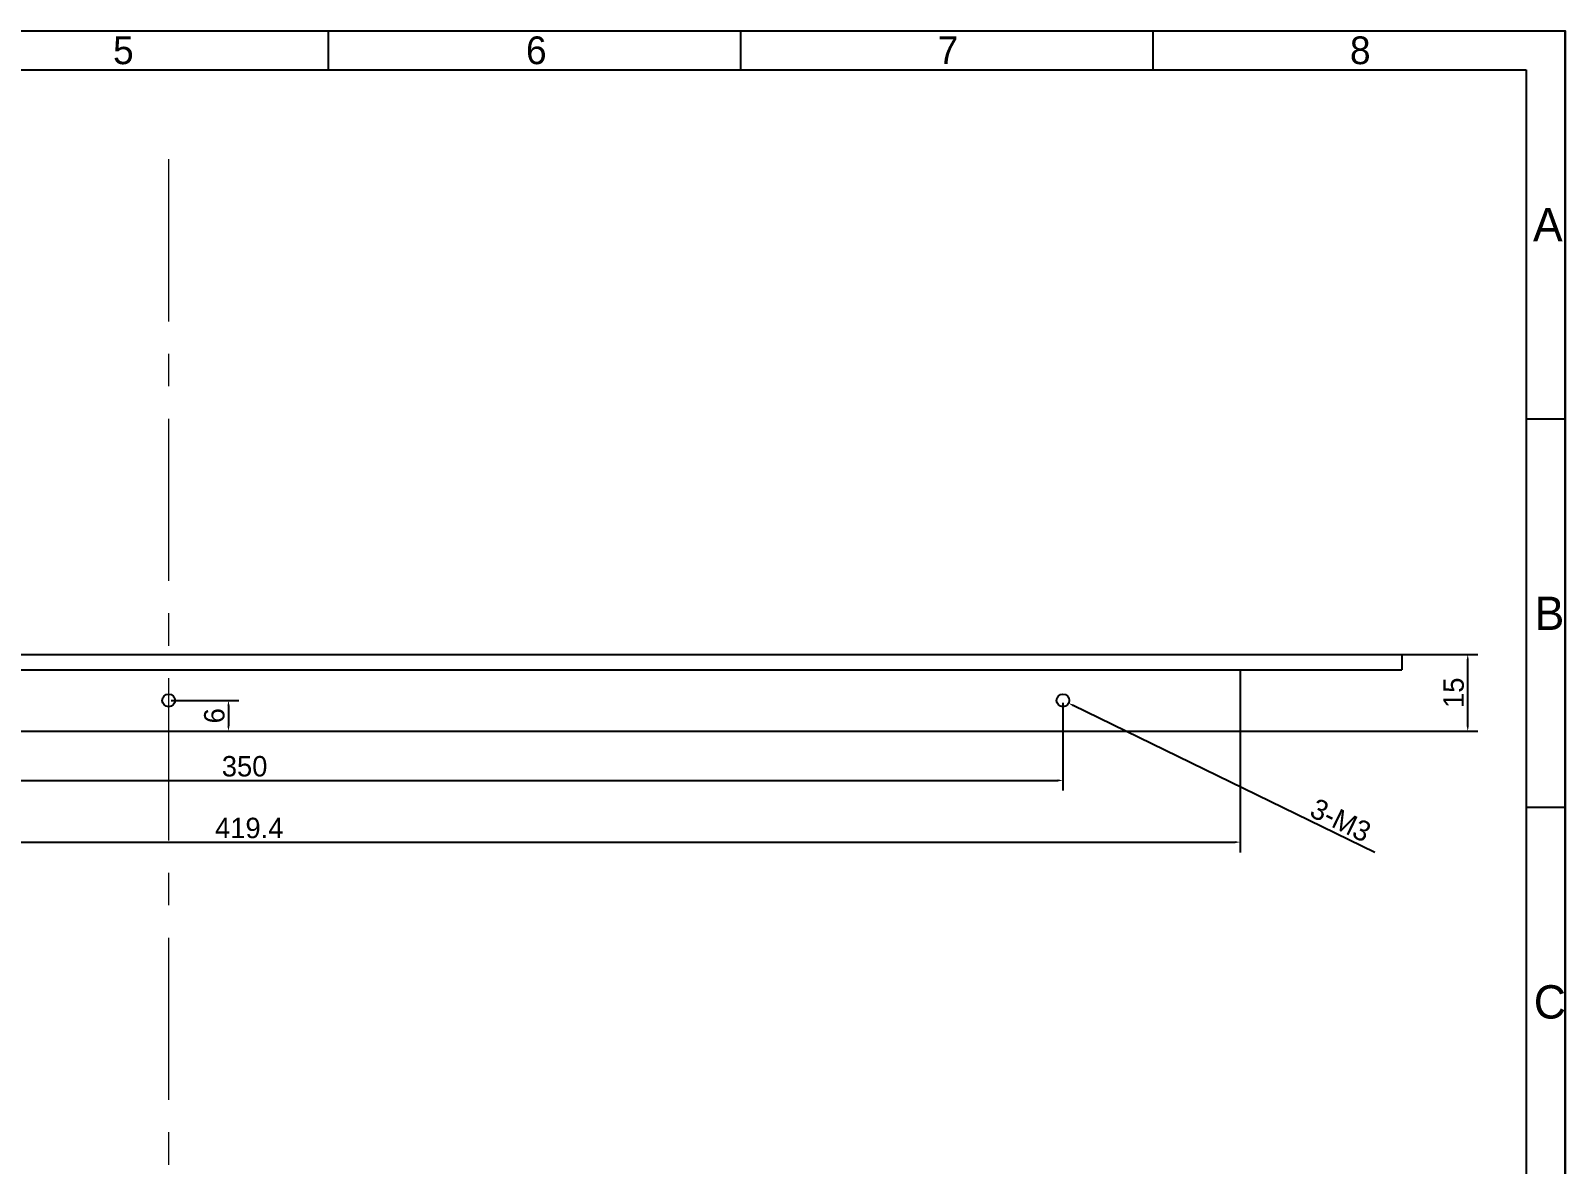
# Model space of a CAD drawing. Header units: millimetres. Extents: x 34287 to 41869, y -1912 to 663.
# Drawn here: x 37393.9 to 37694.2, y -780.1 to -558.2 of the extents above; entities that cross this region are included whole.
import ezdxf

# ---------------------------------------------------------------- set-up
doc = ezdxf.new("R2010")
doc.units = ezdxf.units.MM
doc.header["$PDMODE"] = 3
doc.header["$PDSIZE"] = 0.3125
doc.linetypes.add('CENTER', pattern=[50.8, 31.75, -6.35, 6.35, -6.35])
doc.layers.get('0').update_dxf_attribs({"linetype": 'CONTINUOUS'})
doc.layers.get('Defpoints').update_dxf_attribs({"linetype": 'CONTINUOUS'})
doc.layers.add('3中心线层', color=1, linetype='CENTER', lineweight=13)
doc.layers.add('图框', color=7, linetype='CONTINUOUS')
doc.layers.add('打印', color=7, linetype='CONTINUOUS')
doc.styles.get("Standard").update_dxf_attribs({"font": ''})
doc.styles.add('TEXTSTYLE_3', font='')
doc.styles.get('STANDARD').set_extended_font_data('changfangsong')
doc.styles.get('TEXTSTYLE_3').set_extended_font_data('CHANGFANGSONG')
doc.dimstyles.new('DIMSTYLE_6', dxfattribs={"dimtxt": 4, "dimasz": 1, "dimexe": 2, "dimexo": 0.5, "dimgap": 0.75, "dimtad": 1, "dimdsep": 46, "dimtxsty": 'STANDARD', "dimblk": '_FILLED', "dimcen": 0, "dimclrd": 5, "dimclre": 5, "dimadec": 0, "dimazin": 0, "dimtp": 0.1, "dimtm": 0.1, "dimtfac": 1, "dimtofl": 0, "dimtmove": 0, "dimatfit": 3, "dimldrblk": '_FILLED', "dimfxl": 1, "dimtolj": 1, "dimarcsym": 0})

# ---------------------------------------------------------------- blocks, each defined once
blk = doc.blocks.new('_FILLED')
at = {"color": 0, "linetype": 'ByBlock'}
blk.add_solid([(0, 0), (-1, 0.2), (-1, -0.2)], dxfattribs=at)
blk = doc.blocks.new('*D44')
at = {"color": 5, "lineweight": -2, "ltscale": 30}
for p, q in [((37211.23, -689.78), (37211.23, -719.02)), ((37630.63, -689.78), (37630.63, -719.02)), ((37212.23, -717.02), (37629.63, -717.02))]:
    blk.add_line(p, q, dxfattribs=at)
at = {"layer": 'Defpoints', "color": 0, "lineweight": -3, "ltscale": 30}
for p in [(37211.23, -689.28), (37630.63, -689.28), (37630.63, -717.02)]:
    blk.add_point(p, dxfattribs=at)
at = {"color": 5, "lineweight": -2, "ltscale": 30, "rotation": 180}
blk.add_blockref('_FILLED', (37211.23, -717.02), dxfattribs=at)
at = {"color": 5, "lineweight": -2, "ltscale": 30}
blk.add_blockref('_FILLED', (37630.63, -717.02), dxfattribs=at)
at = {"color": 0, "ltscale": 30, "insert": (37436.7, -714.27), "char_height": 4, "attachment_point": 5}
blk.add_mtext('\\A1;419.4', dxfattribs=at)
blk = doc.blocks.new('*D45')
at = {"color": 5, "lineweight": -2, "ltscale": 30}
for p, q in [((37245.93, -689.78), (37245.93, -706.94)), ((37595.93, -689.78), (37595.93, -706.94)), ((37246.93, -704.94), (37594.93, -704.94))]:
    blk.add_line(p, q, dxfattribs=at)
at = {"layer": 'Defpoints', "color": 0, "lineweight": -3, "ltscale": 30}
for p in [(37245.93, -689.28), (37595.93, -689.28), (37595.93, -704.94)]:
    blk.add_point(p, dxfattribs=at)
at = {"color": 5, "lineweight": -2, "ltscale": 30, "rotation": 180}
blk.add_blockref('_FILLED', (37245.93, -704.94), dxfattribs=at)
at = {"color": 5, "lineweight": -2, "ltscale": 30}
blk.add_blockref('_FILLED', (37595.93, -704.94), dxfattribs=at)
at = {"color": 0, "ltscale": 30, "insert": (37435.79, -702.19), "char_height": 4, "attachment_point": 5}
blk.add_mtext('\\A1;350', dxfattribs=at)
blk = doc.blocks.new('*D38')
at = {"color": 5, "lineweight": -2, "ltscale": 30}
blk.add_line((37656.94, -719.05), (37597.95, -690.26), dxfattribs=at)
at = {"layer": 'Defpoints', "color": 0, "lineweight": -3, "ltscale": 30}
for p in [(37594.8, -688.73), (37597.05, -689.83)]:
    blk.add_point(p, dxfattribs=at)
at = {"color": 5, "lineweight": -2, "ltscale": 30, "rotation": 153.9909799977151}
blk.add_blockref('_FILLED', (37597.05, -689.83), dxfattribs=at)
at = {"color": 0, "ltscale": 30, "insert": (37650.28, -712.74), "char_height": 4, "attachment_point": 5, "rotation": 333.991}
blk.add_mtext('\\A1;3-M3', dxfattribs=at)
blk = doc.blocks.new('*D46')
at = {"color": 5, "lineweight": -2, "ltscale": 30}
for p, q in [((37421.43, -689.28), (37434.63, -689.28)), ((37432.63, -690.28), (37432.63, -694.28)), ((37427.35, -695.28), (37434.63, -695.28))]:
    blk.add_line(p, q, dxfattribs=at)
at = {"layer": 'Defpoints', "color": 0, "lineweight": -3, "ltscale": 30}
for p in [(37420.93, -689.28), (37426.85, -695.28), (37432.63, -695.28)]:
    blk.add_point(p, dxfattribs=at)
at = {"color": 5, "lineweight": -2, "ltscale": 30}
for p, rotation in [((37432.63, -689.28), 90), ((37432.63, -695.28), 270)]:
    blk.add_blockref('_FILLED', p, dxfattribs=dict(at, rotation=rotation))
at = {"color": 0, "ltscale": 30, "insert": (37429.88, -692.28), "char_height": 4, "attachment_point": 5, "rotation": 90}
blk.add_mtext('\\A1;6', dxfattribs=at)
blk = doc.blocks.new('图框')
at = {"layer": '图框', "color": 7, "linetype": 'Continuous'}
for p in [(0, 504), (712.8, 0), (712.8, 0)]:
    blk.add_line(p, (712.8, 504), dxfattribs=at)
at = {"layer": '图框', "color": 3, "linetype": 'Continuous'}
for p, q in [((445.5, 495.51), (445.5, 504)), ((534.6, 495.51), (534.6, 504)), ((623.7, 495.51), (623.7, 504)), ((42.43, 495.51), (704.31, 495.51)), ((704.31, 495.51), (704.31, 8.49)), ((712.8, 420.04), (704.31, 420.04)), ((712.8, 336.03), (704.31, 336.03))]:
    blk.add_line(p, q, dxfattribs=at)
at = {"layer": '图框', "color": 3, "linetype": 'ByBlock', "lineweight": -3, "style": 'TEXTSTYLE_3'}
for s, height, p in [('5', 6, (398.95, 496.76)), ('6', 6, (488.19, 496.76)), ('7', 6, (577.15, 496.76)), ('8', 6, (666.25, 496.76)), ('A', 7.2, (705.81, 458.45)), ('B', 7.2, (706.16, 374.44)), ('C', 7.2, (705.99, 290.43))]:
    blk.add_text(s, height=height, rotation=0, dxfattribs=at).set_placement(p)

msp = doc.modelspace()

# ---------------------------------------------------------------- linework, layer by layer
at = {"ltscale": 30}
for p, q in [((37179.627, -680.278), (37662.227, -680.278)), ((37662.227, -680.278), (37662.227, -683.278)), ((37630.627, -683.278), (37630.627, -695.278)), ((37211.227, -695.278), (37630.627, -695.278))]:
    msp.add_line(p, q, dxfattribs=at)
for centre in [(37420.927, -689.278), (37595.927, -689.278)]:
    msp.add_circle(centre, 1.25, dxfattribs=at)
at = {"layer": '3中心线层', "color": 1, "linetype": 'CENTER', "lineweight": 13}
msp.add_line((37420.927, -583.323), (37420.927, -856.635), dxfattribs=at)
at = {"layer": '打印', "ltscale": 30}
for p, q in [((37211.227, -683.278), (37630.627, -683.278)), ((37630.627, -683.278), (37662.227, -683.278))]:
    msp.add_line(p, q, dxfattribs=at)
at = {"layer": '打印', "linetype": 'ByBlock', "lineweight": -3, "ltscale": 3}
msp.add_lwpolyline([(37048.785, -558.164), (37694.239, -558.164), (37694.239, -1014.546), (37048.785, -1014.546)], close=True, dxfattribs=at)

# ---------------------------------------------------------------- block references
at = {"linetype": 'ByBlock', "lineweight": -3, "xscale": 0.9055199999999999, "yscale": 0.9055199999999999, "zscale": 0.9055199999999999}
msp.add_blockref('图框', (37048.785, -1014.546), dxfattribs=at)

# ---------------------------------------------------------------- dimensions: what is measured, and where the dimension line sits
at = {"linetype": 'ByBlock', "lineweight": -3, "ltscale": 3}
msp.add_linear_dim(base=(37675.147, -680.278), p1=(37582.049, -695.278), p2=(37617.318, -680.278), angle=90, dimstyle='DIMSTYLE_6', dxfattribs=at).render()
at = {"color": 7, "ltscale": 30}
dim = msp.add_linear_dim(base=(37630.627, -717.015), p1=(37211.227, -689.278), p2=(37630.627, -689.278), dimstyle='DIMSTYLE_6', override={"dimfxl": 0.396, "dimarcsym": 2}, dxfattribs=at)
dim.commit()
dim.dimension.update_dxf_attribs({"geometry": '*D44', "text_midpoint": (37436.701, -717.015), "dimtype": 160})
at = {"ltscale": 30}
dim = msp.add_linear_dim(base=(37595.927, -704.937), p1=(37245.927, -689.278), p2=(37595.927, -689.278), dimstyle='DIMSTYLE_6', override={"dimfxl": 0.396, "dimarcsym": 2}, dxfattribs=at)
dim.commit()
dim.dimension.update_dxf_attribs({"geometry": '*D45', "text_midpoint": (37435.795, -704.937), "dimtype": 160})
dim = msp.add_linear_dim(base=(37432.63, -695.278), p1=(37420.927, -689.278), p2=(37426.854, -695.278), angle=270, dimstyle='DIMSTYLE_6', override={"dimfxl": 0.1, "dimarcsym": 2}, dxfattribs=at)
dim.commit()
dim.dimension.update_dxf_attribs({"geometry": '*D46', "text_midpoint": (37429.88, -692.278)})
dim = msp.add_diameter_dim_2p(p1=(37594.803, -688.729), p2=(37597.05, -689.826), text='3-M3', dimstyle='DIMSTYLE_6', override={"dimfxl": 0.396, "dimarcsym": 2}, dxfattribs=at)
dim.commit()
dim.dimension.update_dxf_attribs({"geometry": '*D38', "text_midpoint": (37649.075, -715.21), "dimtype": 163})

doc.saveas('drawing.dxf')
